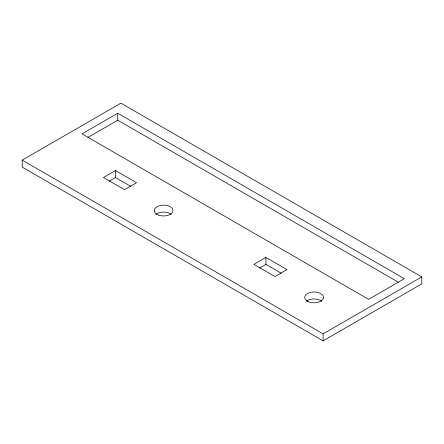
<?xml version="1.0" encoding="UTF-8"?>
<svg xmlns="http://www.w3.org/2000/svg" width="444" height="444" viewBox="0 0 444 444"><rect width="100%" height="100%" fill="white"/><g stroke="black" fill="none" stroke-linecap="round" stroke-linejoin="round"><path stroke-width="0.67" d="M22.2 160.145L120.896 103.163L421.8 276.889L421.8 283.855L323.104 340.837L22.2 167.111L22.2 160.145L323.104 333.871L421.8 276.889M117.738 113.242L82.007 133.872L368.614 299.345L404.345 278.715L117.738 113.242L117.738 120.207L398.351 282.218M87.962 137.396L117.738 120.207M115.479 170.568L103.446 177.517L124.509 189.677L136.541 182.728L115.479 170.568L115.479 177.533L130.691 186.319M109.174 181.174L115.479 177.533M265.934 257.431L253.896 264.38L274.958 276.54L286.996 269.591L265.934 257.431L265.934 264.396L281.146 273.182M259.629 268.037L265.934 264.396M323.104 333.871L323.104 340.837M155.938 214.385A9.38 5.417 0 0 1 171.312 214.385M306.388 301.248A9.385 5.417 0 0 1 321.761 301.248M158.935 215.218A9.38 5.417 0 0 0 173.005 210.528A9.38 5.417 0 0 0 158.935 205.833A9.38 5.417 0 0 0 158.935 215.218M307.442 301.221A9.385 5.417 0 0 0 323.138 298.79A9.385 5.417 0 0 0 311.649 292.158A9.385 5.417 0 0 0 307.442 301.221"/></g></svg>
